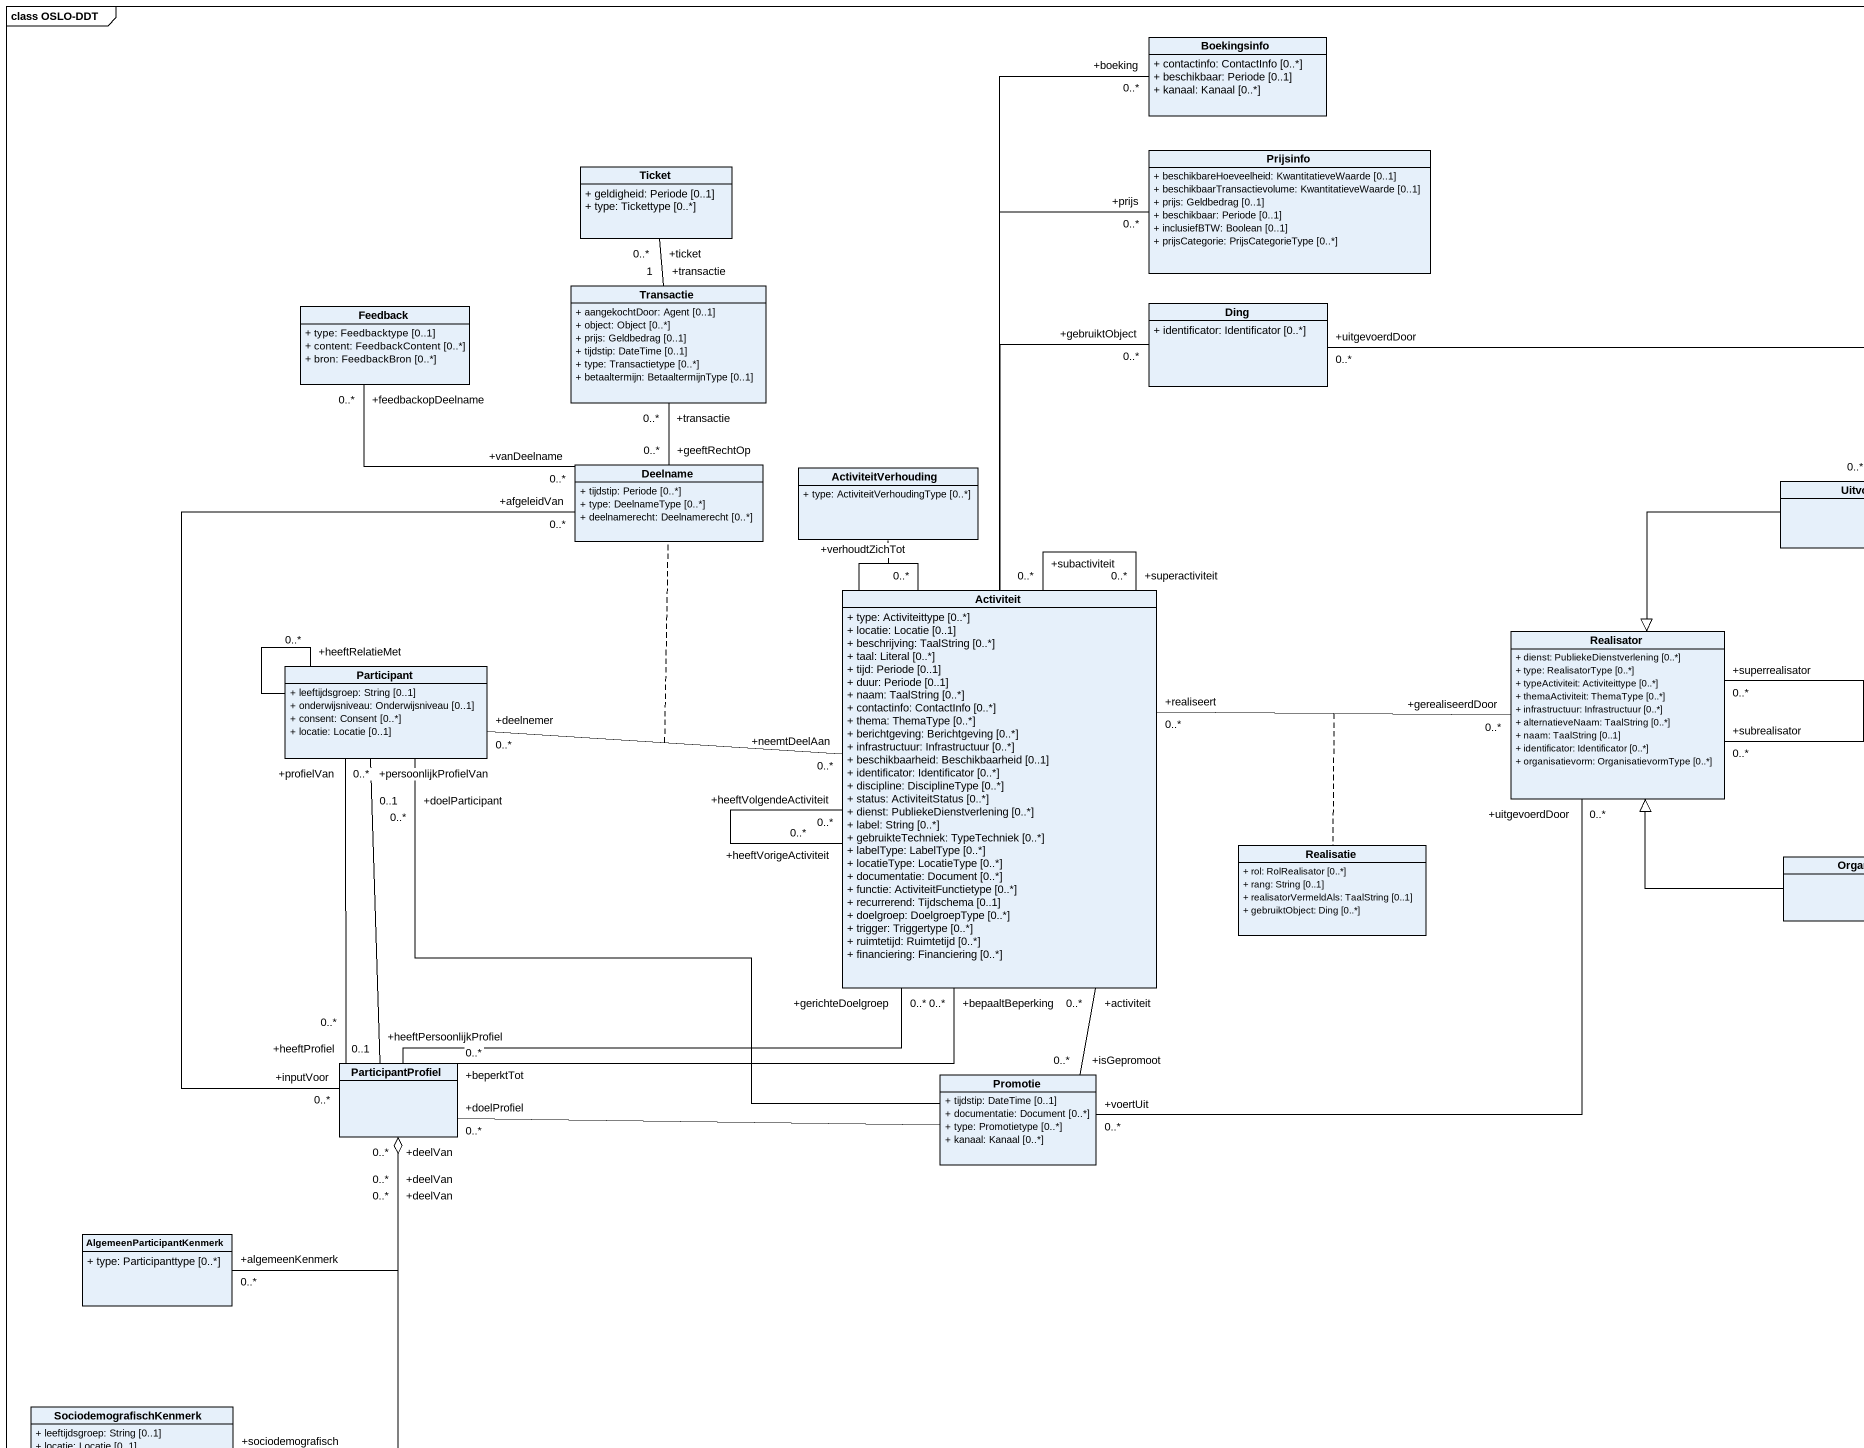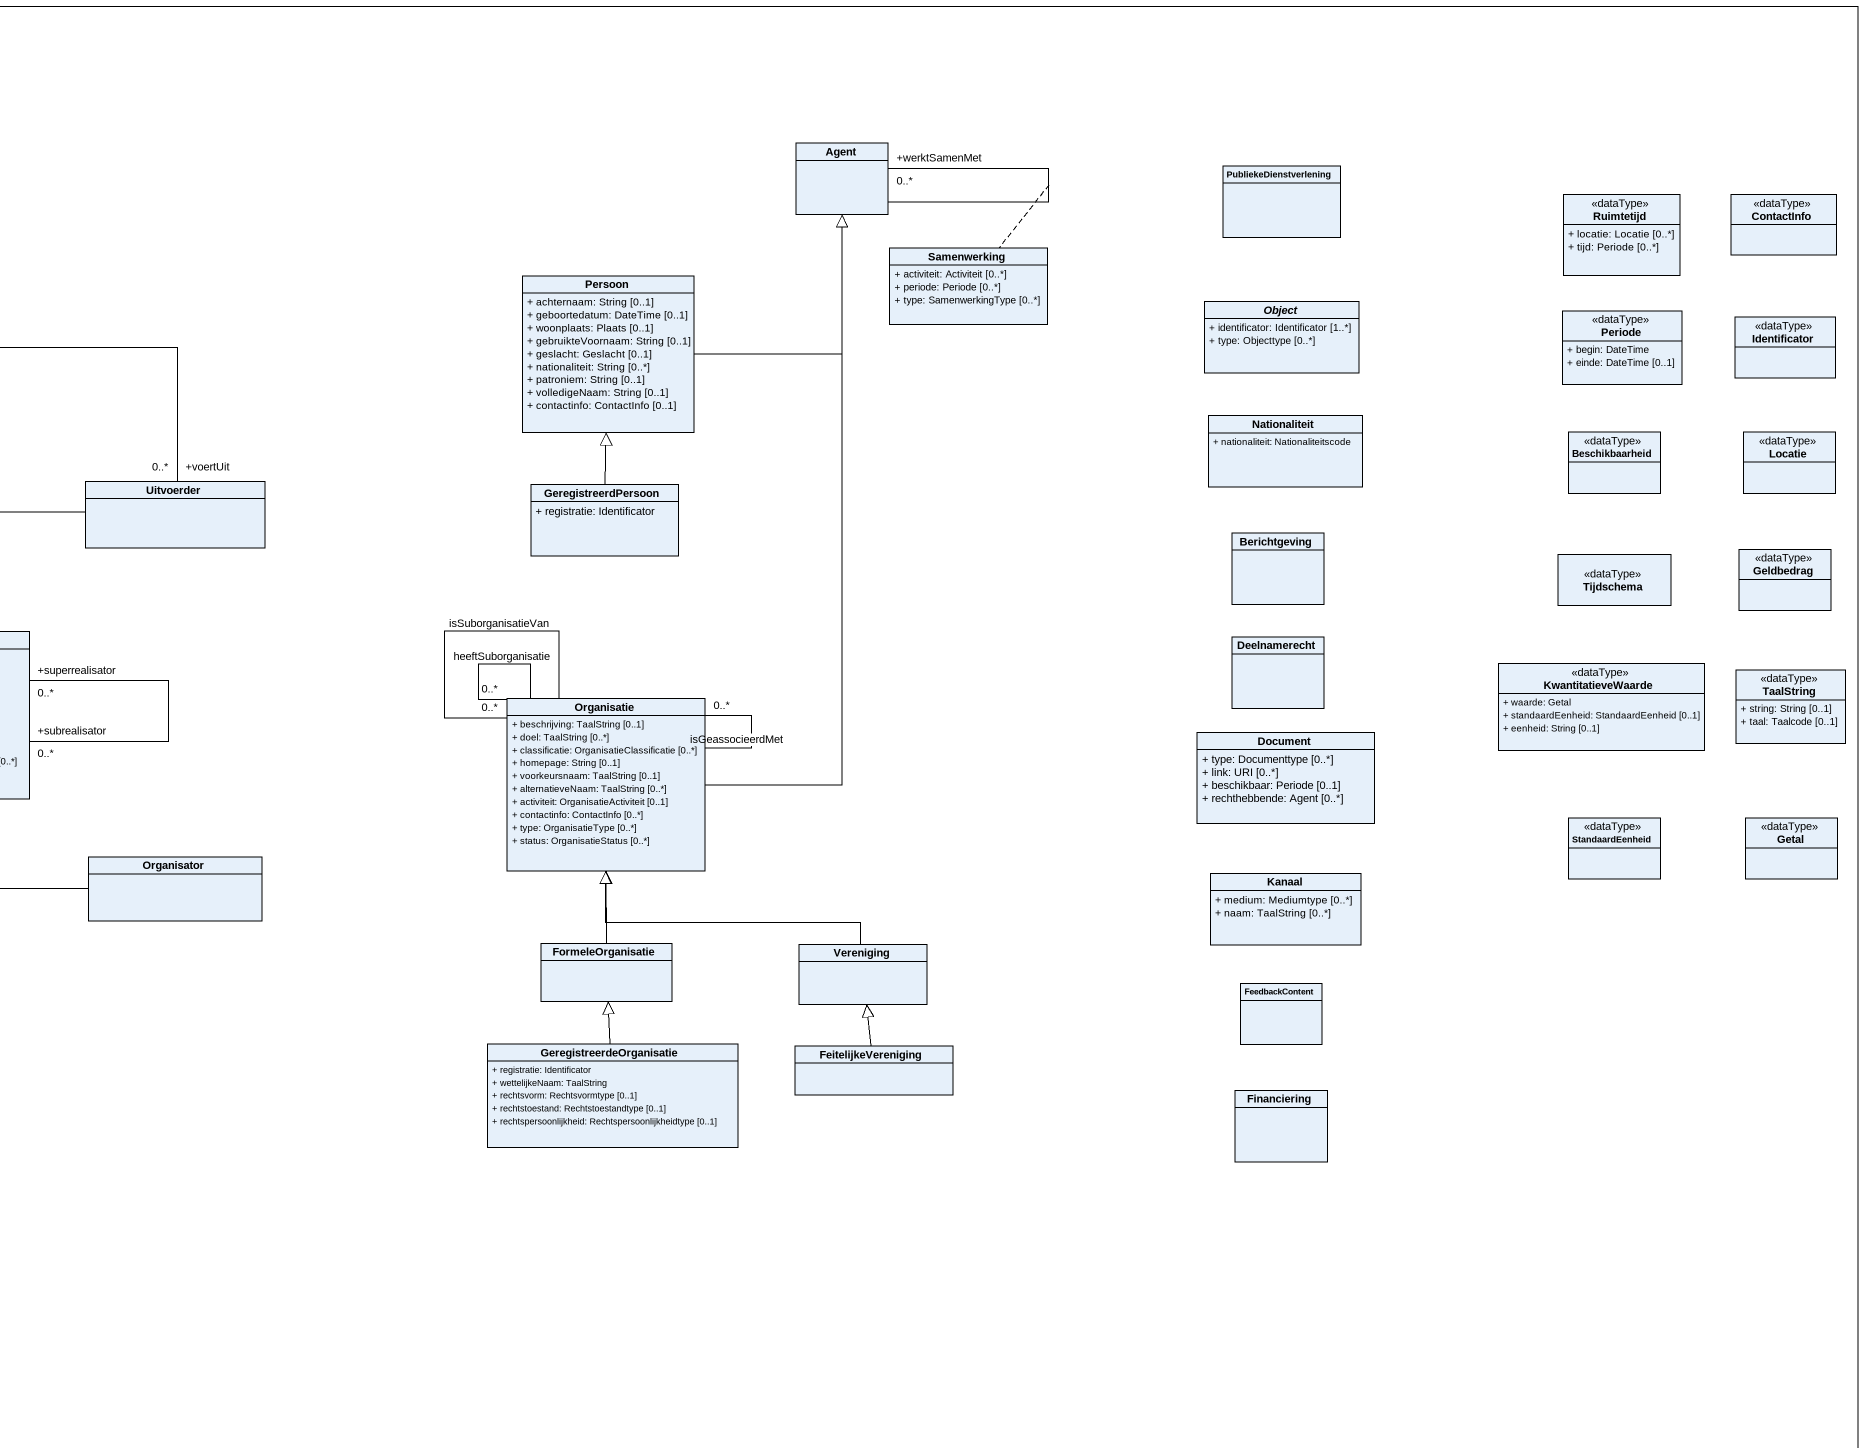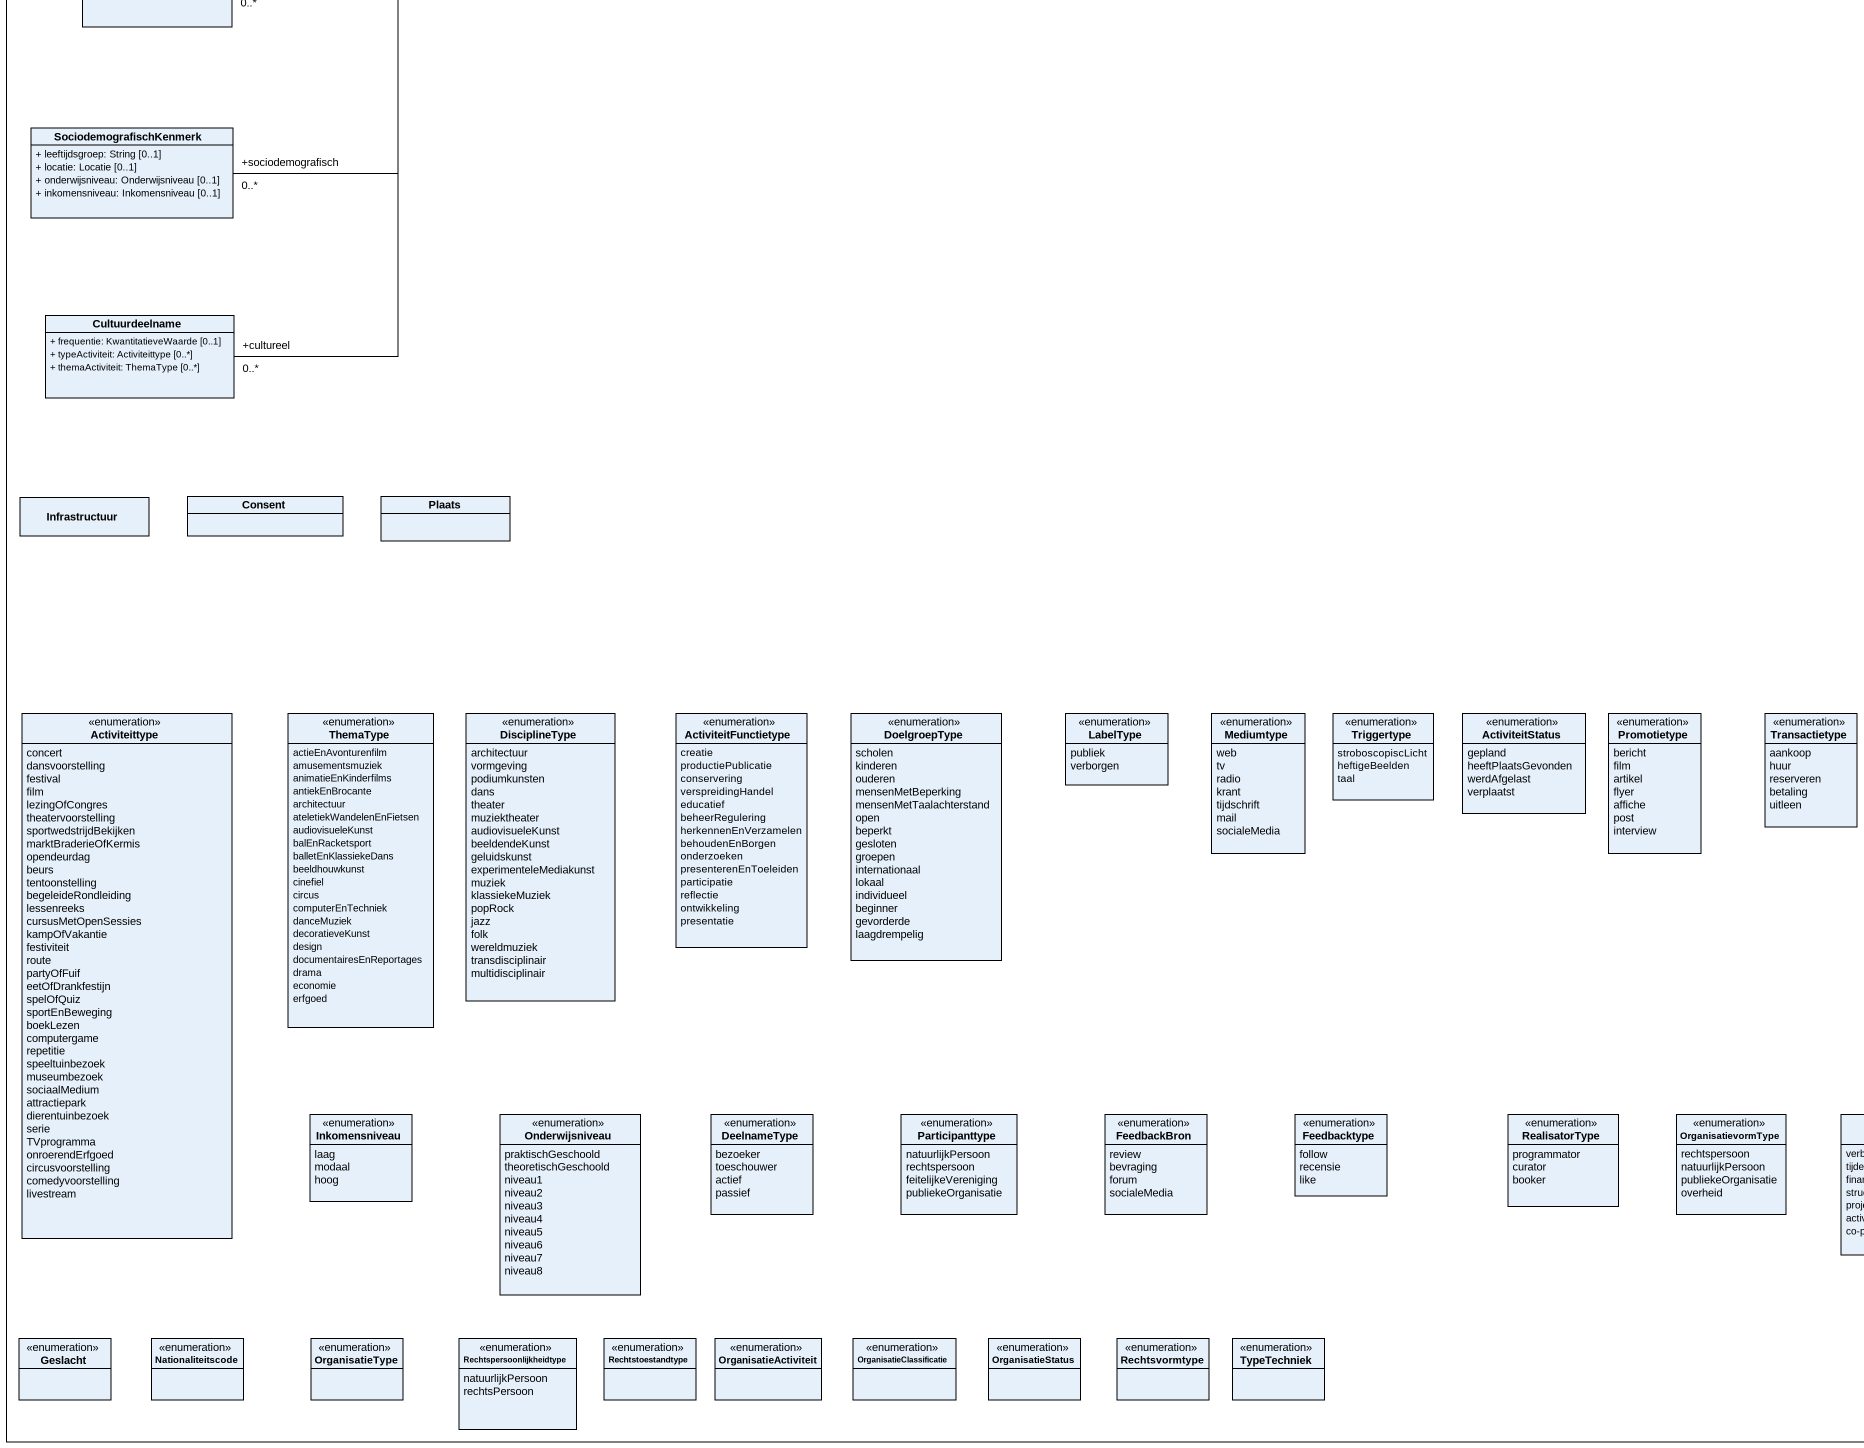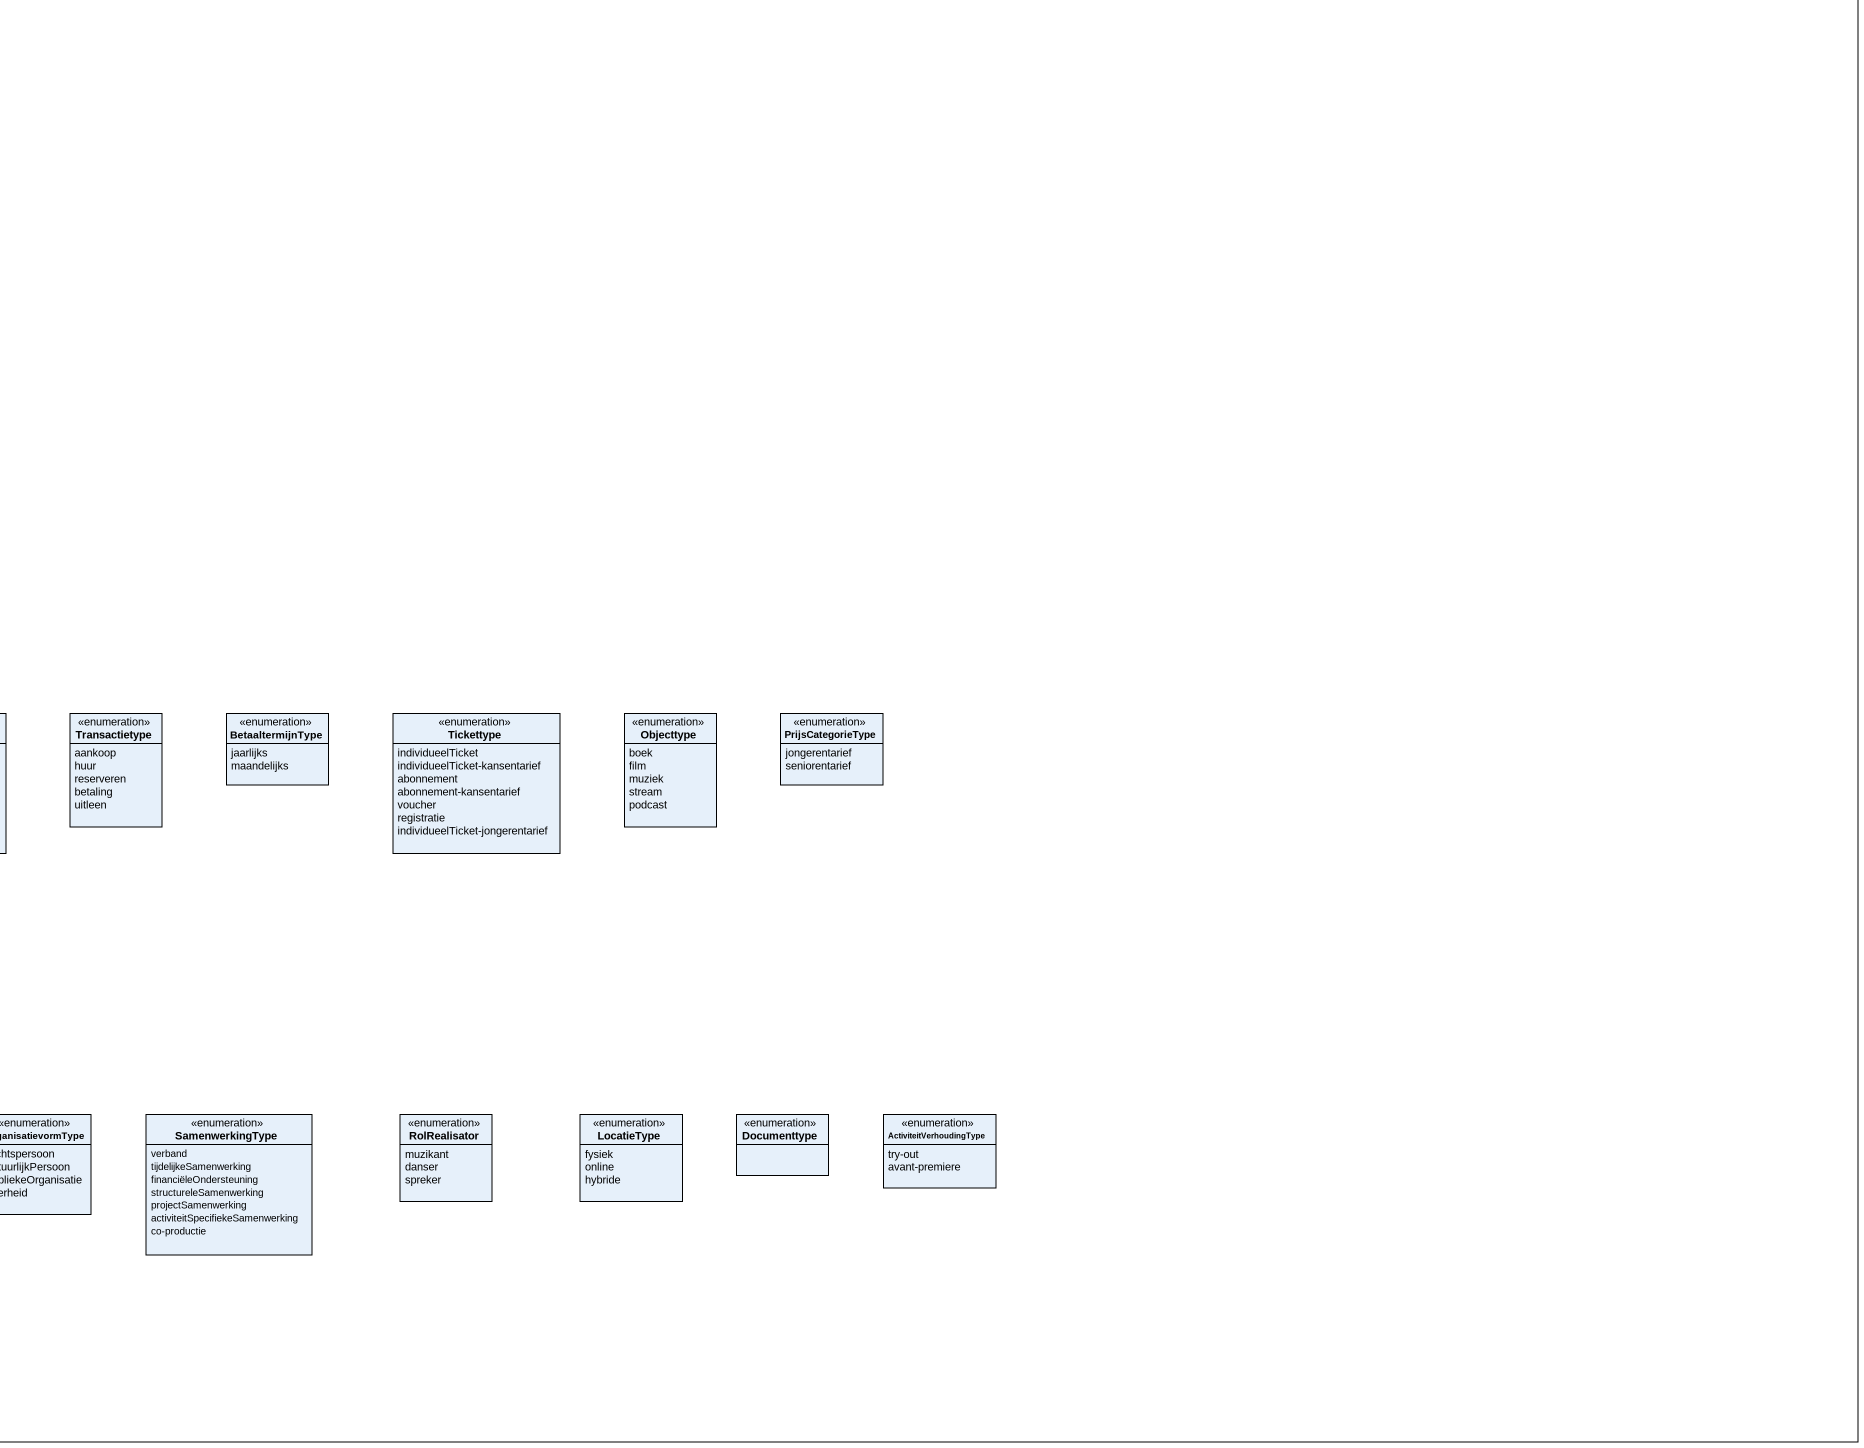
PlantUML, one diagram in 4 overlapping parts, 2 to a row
@startuml
mainframe class OSLO-DDT
hide circle
hide empty members
skinparam classAttributeIconSize 0
class Boekingsinfo {
  + contactinfo: ContactInfo [0..*]
  + beschikbaar: Periode [0..1]
  + kanaal: Kanaal [0..*]
}
class "Agent" as Agent_
class Ticket {
  + geldigheid: Periode [0..1]
  + type: Tickettype [0..*]
}
class Prijsinfo {
  + beschikbareHoeveelheid: KwantitatieveWaarde [0..1]
  + beschikbaarTransactievolume: KwantitatieveWaarde [0..1]
  + prijs: Geldbedrag [0..1]
  + beschikbaar: Periode [0..1]
  + inclusiefBTW: Boolean [0..1]
  + prijsCategorie: PrijsCategorieType [0..*]
}
class PubliekeDienstverlening
class Ruimtetijd <<dataType>> {
  + locatie: Locatie [0..*]
  + tijd: Periode [0..*]
}
class ContactInfo <<dataType>>
class Transactie {
  + aangekochtDoor: Agent [0..1]
  + object: Object [0..*]
  + prijs: Geldbedrag [0..1]
  + tijdstip: DateTime [0..1]
  + type: Transactietype [0..*]
  + betaaltermijn: BetaaltermijnType [0..1]
}
class Persoon {
  + achternaam: String [0..1]
  + geboortedatum: DateTime [0..1]
  + woonplaats: Plaats [0..1]
  + gebruikteVoornaam: String [0..1]
  + geslacht: Geslacht [0..1]
  + nationaliteit: String [0..*]
  + patroniem: String [0..1]
  + volledigeNaam: String [0..1]
  + contactinfo: ContactInfo [0..1]
}
class Samenwerking {
  + activiteit: Activiteit [0..*]
  + periode: Periode [0..*]
  + type: SamenwerkingType [0..*]
}
class Feedback {
  + type: Feedbacktype [0..1]
  + content: FeedbackContent [0..*]
  + bron: FeedbackBron [0..*]
}
class Ding {
  + identificator: Identificator [0..*]
}
abstract class "Object" as Object_ {
  + identificator: Identificator [1..*]
  + type: Objecttype [0..*]
}
class Periode <<dataType>> {
  + begin: DateTime
  + einde: DateTime [0..1]
}
class Identificator <<dataType>>
class Nationaliteit {
  + nationaliteit: Nationaliteitscode
}
class Deelname {
  + tijdstip: Periode [0..*]
  + type: DeelnameType [0..*]
  + deelnamerecht: Deelnamerecht [0..*]
}
class ActiviteitVerhouding {
  + type: ActiviteitVerhoudingType [0..*]
}
class Beschikbaarheid <<dataType>>
class Locatie <<dataType>>
class Uitvoerder
class GeregistreerdPersoon {
  + registratie: Identificator
}
class Berichtgeving
class Tijdschema <<dataType>>
class Geldbedrag <<dataType>>
class Activiteit {
  + type: Activiteittype [0..*]
  + locatie: Locatie [0..1]
  + beschrijving: TaalString [0..*]
  + taal: Literal [0..*]
  + tijd: Periode [0..1]
  + duur: Periode [0..1]
  + naam: TaalString [0..*]
  + contactinfo: ContactInfo [0..*]
  + thema: ThemaType [0..*]
  + berichtgeving: Berichtgeving [0..*]
  + infrastructuur: Infrastructuur [0..*]
  + beschikbaarheid: Beschikbaarheid [0..1]
  + identificator: Identificator [0..*]
  + discipline: DisciplineType [0..*]
  + status: ActiviteitStatus [0..*]
  + dienst: PubliekeDienstverlening [0..*]
  + label: String [0..*]
  + gebruikteTechniek: TypeTechniek [0..*]
  + labelType: LabelType [0..*]
  + locatieType: LocatieType [0..*]
  + documentatie: Document [0..*]
  + functie: ActiviteitFunctietype [0..*]
  + recurrerend: Tijdschema [0..1]
  + doelgroep: DoelgroepType [0..*]
  + trigger: Triggertype [0..*]
  + ruimtetijd: Ruimtetijd [0..*]
  + financiering: Financiering [0..*]
}
class Realisator {
  + dienst: PubliekeDienstverlening [0..*]
  + type: RealisatorType [0..*]
  + typeActiviteit: Activiteittype [0..*]
  + themaActiviteit: ThemaType [0..*]
  + infrastructuur: Infrastructuur [0..*]
  + alternatieveNaam: TaalString [0..*]
  + naam: TaalString [0..1]
  + identificator: Identificator [0..*]
  + organisatievorm: OrganisatievormType [0..*]
}
class Deelnamerecht
class "Participant" as Participant_ {
  + leeftijdsgroep: String [0..1]
  + onderwijsniveau: Onderwijsniveau [0..1]
  + consent: Consent [0..*]
  + locatie: Locatie [0..1]
}
class Organisatie {
  + beschrijving: TaalString [0..1]
  + doel: TaalString [0..*]
  + classificatie: OrganisatieClassificatie [0..*]
  + homepage: String [0..1]
  + voorkeursnaam: TaalString [0..1]
  + alternatieveNaam: TaalString [0..*]
  + activiteit: OrganisatieActiviteit [0..1]
  + contactinfo: ContactInfo [0..*]
  + type: OrganisatieType [0..*]
  + status: OrganisatieStatus [0..*]
}
class KwantitatieveWaarde <<dataType>> {
  + waarde: Getal
  + standaardEenheid: StandaardEenheid [0..1]
  + eenheid: String [0..1]
}
class TaalString <<dataType>> {
  + string: String [0..1]
  + taal: Taalcode [0..1]
}
class Document {
  + type: Documenttype [0..*]
  + link: URI [0..*]
  + beschikbaar: Periode [0..1]
  + rechthebbende: Agent [0..*]
}
class StandaardEenheid <<dataType>>
class Getal <<dataType>>
class Realisatie {
  + rol: RolRealisator [0..*]
  + rang: String [0..1]
  + realisatorVermeldAls: TaalString [0..1]
  + gebruiktObject: Ding [0..*]
}
class Organisator
class Kanaal {
  + medium: Mediumtype [0..*]
  + naam: TaalString [0..*]
}
class FormeleOrganisatie
class Vereniging
class FeedbackContent
class ParticipantProfiel
class Promotie {
  + tijdstip: DateTime [0..1]
  + documentatie: Document [0..*]
  + type: Promotietype [0..*]
  + kanaal: Kanaal [0..*]
}
class GeregistreerdeOrganisatie {
  + registratie: Identificator
  + wettelijkeNaam: TaalString
  + rechtsvorm: Rechtsvormtype [0..1]
  + rechtstoestand: Rechtstoestandtype [0..1]
  + rechtspersoonlijkheid: Rechtspersoonlijkheidtype [0..1]
}
class FeitelijkeVereniging
class Financiering
class AlgemeenParticipantKenmerk {
  + type: Participanttype [0..*]
}
class SociodemografischKenmerk {
  + leeftijdsgroep: String [0..1]
  + locatie: Locatie [0..1]
  + onderwijsniveau: Onderwijsniveau [0..1]
  + inkomensniveau: Inkomensniveau [0..1]
}
class Cultuurdeelname {
  + frequentie: KwantitatieveWaarde [0..1]
  + typeActiviteit: Activiteittype [0..*]
  + themaActiviteit: ThemaType [0..*]
}
class Infrastructuur
class Consent
class Plaats
enum Activiteittype {
  concert
  dansvoorstelling
  festival
  film
  lezingOfCongres
  theatervoorstelling
  sportwedstrijdBekijken
  marktBraderieOfKermis
  opendeurdag
  beurs
  tentoonstelling
  begeleideRondleiding
  lessenreeks
  cursusMetOpenSessies
  kampOfVakantie
  festiviteit
  route
  partyOfFuif
  eetOfDrankfestijn
  spelOfQuiz
  sportEnBeweging
  boekLezen
  computergame
  repetitie
  speeltuinbezoek
  museumbezoek
  sociaalMedium
  attractiepark
  dierentuinbezoek
  serie
  TVprogramma
  onroerendErfgoed
  circusvoorstelling
  comedyvoorstelling
  livestream
}
enum ThemaType {
  actieEnAvonturenfilm
  amusementsmuziek
  animatieEnKinderfilms
  antiekEnBrocante
  architectuur
  ateletiekWandelenEnFietsen
  audiovisueleKunst
  balEnRacketsport
  balletEnKlassiekeDans
  beeldhouwkunst
  cinefiel
  circus
  computerEnTechniek
  danceMuziek
  decoratieveKunst
  design
  documentairesEnReportages
  drama
  economie
  erfgoed
}
enum DisciplineType {
  architectuur
  vormgeving
  podiumkunsten
  dans
  theater
  muziektheater
  audiovisueleKunst
  beeldendeKunst
  geluidskunst
  experimenteleMediakunst
  muziek
  klassiekeMuziek
  popRock
  jazz
  folk
  wereldmuziek
  transdisciplinair
  multidisciplinair
}
enum ActiviteitFunctietype {
  creatie
  productiePublicatie
  conservering
  verspreidingHandel
  educatief
  beheerRegulering
  herkennenEnVerzamelen
  behoudenEnBorgen
  onderzoeken
  presenterenEnToeleiden
  participatie
  reflectie
  ontwikkeling
  presentatie
}
enum DoelgroepType {
  scholen
  kinderen
  ouderen
  mensenMetBeperking
  mensenMetTaalachterstand
  open
  beperkt
  gesloten
  groepen
  internationaal
  lokaal
  individueel
  beginner
  gevorderde
  laagdrempelig
}
enum LabelType {
  publiek
  verborgen
}
enum Mediumtype {
  web
  tv
  radio
  krant
  tijdschrift
  mail
  socialeMedia
}
enum Triggertype {
  stroboscopiscLicht
  heftigeBeelden
  taal
}
enum ActiviteitStatus {
  gepland
  heeftPlaatsGevonden
  werdAfgelast
  verplaatst
}
enum Promotietype {
  bericht
  film
  artikel
  flyer
  affiche
  post
  interview
}
enum Transactietype {
  aankoop
  huur
  reserveren
  betaling
  uitleen
}
enum BetaaltermijnType {
  jaarlijks
  maandelijks
}
enum Tickettype {
  individueelTicket
  individueelTicket-kansentarief
  abonnement
  abonnement-kansentarief
  voucher
  registratie
  individueelTicket-jongerentarief
}
enum Objecttype {
  boek
  film
  muziek
  stream
  podcast
}
enum PrijsCategorieType {
  jongerentarief
  seniorentarief
}
enum Inkomensniveau {
  laag
  modaal
  hoog
}
enum Onderwijsniveau {
  praktischGeschoold
  theoretischGeschoold
  niveau1
  niveau2
  niveau3
  niveau4
  niveau5
  niveau6
  niveau7
  niveau8
}
enum DeelnameType {
  bezoeker
  toeschouwer
  actief
  passief
}
enum Participanttype {
  natuurlijkPersoon
  rechtspersoon
  feitelijkeVereniging
  publiekeOrganisatie
}
enum FeedbackBron {
  review
  bevraging
  forum
  socialeMedia
}
enum Feedbacktype {
  follow
  recensie
  like
}
enum RealisatorType {
  programmator
  curator
  booker
}
enum OrganisatievormType {
  rechtspersoon
  natuurlijkPersoon
  publiekeOrganisatie
  overheid
}
enum SamenwerkingType {
  verband
  tijdelijkeSamenwerking
  financiëleOndersteuning
  structureleSamenwerking
  projectSamenwerking
  activiteitSpecifiekeSamenwerking
  co-productie
}
enum RolRealisator {
  muzikant
  danser
  spreker
}
enum LocatieType {
  fysiek
  online
  hybride
}
enum Documenttype
enum ActiviteitVerhoudingType {
  try-out
  avant-premiere
}
enum Geslacht
enum Nationaliteitscode
enum OrganisatieType
enum Rechtspersoonlijkheidtype {
  natuurlijkPersoon
  rechtsPersoon
}
enum Rechtstoestandtype
enum OrganisatieActiviteit
enum OrganisatieClassificatie
enum OrganisatieStatus
enum Rechtsvormtype
enum TypeTechniek
Agent_ -- "+werktSamenMet\n0..*" Agent_
(Agent_, Agent_) .. Samenwerking
Ticket "+ticket\n0..*" -- "+transactie\n1" Transactie
Transactie "+transactie\n0..*" -- "+geeftRechtOp\n0..*" Deelname
Persoon -up-|> Agent_
Ding "+gebruiktObject\n0..*" -- Activiteit
Deelname "+vanDeelname\n0..*" -left- "+feedbackopDeelname\n0..*" Feedback
Deelname "+afgeleidVan\n0..*" -- "+inputVoor\n0..*" ParticipantProfiel
Uitvoerder "+voertUit\n0..*" -left- "+uitgevoerdDoor\n0..*" Ding
Uitvoerder --|> Realisator
GeregistreerdPersoon -up-|> Persoon
Activiteit -up- "+boeking\n0..*" Boekingsinfo
Activiteit -up- "+prijs\n0..*" Prijsinfo
Activiteit "+superactiviteit\n0..*" -- "+subactiviteit\n0..*" Activiteit
Activiteit "+verhoudtZichTot\n0..*" -- Activiteit
(Activiteit, Activiteit) .. ActiviteitVerhouding
Activiteit "+heeftVolgendeActiviteit\n0..*" -- "+heeftVorigeActiviteit\n0..*" Activiteit
Activiteit "+activiteit\n0..*" -- "+isGepromoot\n0..*" Promotie
Realisator "+gerealiseerdDoor\n0..*" -left- "+realiseert\n0..*" Activiteit
(Realisator, Activiteit) .. Realisatie
Realisator "+subrealisator\n0..*" -- "+superrealisator\n0..*" Realisator
Realisator "+uitgevoerdDoor\n0..*" -- "+voertUit\n0..*" Promotie
Participant_ "+deelnemer\n0..*" -right- "+neemtDeelAan\n0..*" Activiteit
(Participant_, Activiteit) .. Deelname
Participant_ "+heeftRelatieMet\n0..*" -- Participant_
Participant_ "+persoonlijkProfielVan\n0..1" -- "+heeftPersoonlijkProfiel\n0..1" ParticipantProfiel
Participant_ "+profielVan\n0..*" -- "+heeftProfiel\n0..*" ParticipantProfiel
Organisatie -up-|> Agent_
Organisatie -- "0..*" Organisatie : heeftSuborganisatie
Organisatie -- "0..*" Organisatie : isGeassocieerdMet
Organisatie -- "0..*" Organisatie : isSuborganisatieVan
Organisator -up-|> Realisator
FormeleOrganisatie -up-|> Organisatie
Vereniging -up-|> Organisatie
ParticipantProfiel "+beperktTot\n0..*" -right- "+bepaaltBeperking\n0..*" Activiteit
ParticipantProfiel -right- "+gerichteDoelgroep\n0..*" Activiteit
Promotie -up- "+doelParticipant\n0..*" Participant_
Promotie -left- "+doelProfiel\n0..*" ParticipantProfiel
GeregistreerdeOrganisatie -up-|> FormeleOrganisatie
FeitelijkeVereniging -up-|> Vereniging
AlgemeenParticipantKenmerk "+algemeenKenmerk\n0..*" -up-o "+deelVan\n0..*" ParticipantProfiel
SociodemografischKenmerk "+sociodemografisch\n0..*" -up-o "+deelVan\n0..*" ParticipantProfiel
Cultuurdeelname "+cultureel\n0..*" -up-o "+deelVan\n0..*" ParticipantProfiel
@enduml
